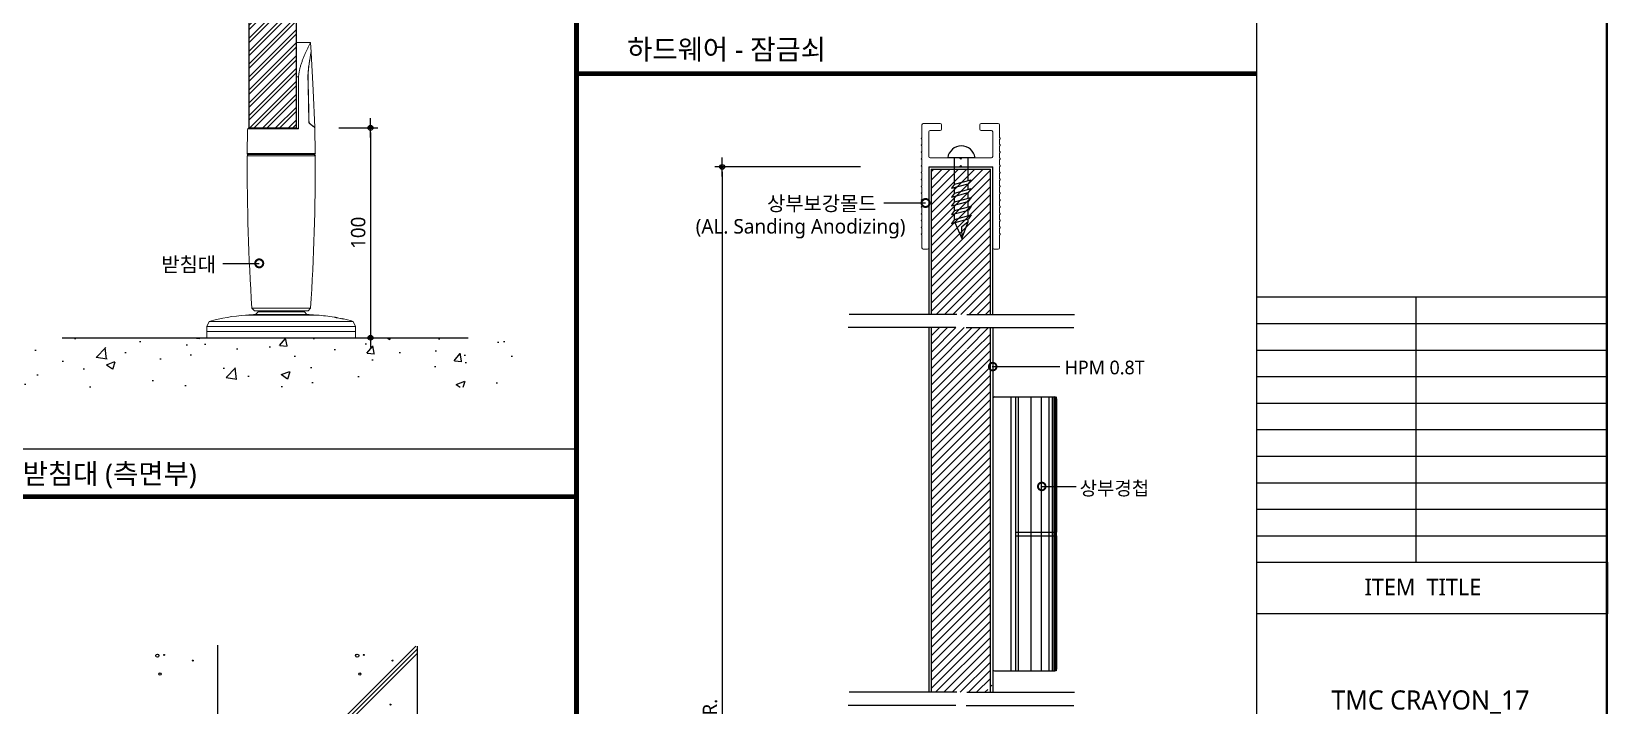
# Model space of a CAD drawing. Extents: x -256 to 8104, y -176 to 5714.
# Drawn here: x 4694 to 7984, y 2333 to 3740 of the extents above; entities that cross this region are included whole.
import ezdxf
from ezdxf.enums import TextEntityAlignment as Align

# ---------------------------------------------------------------- set-up
doc = ezdxf.new("R2010")
doc.units = 0
doc.header["$LTSCALE"] = 30
doc.linetypes.add('CEN', pattern=[62, 60, -1, 0, -1])
doc.linetypes.add('HIDDEN2', pattern=[4.7625, 3.175, -1.5875])
doc.layers.get('0').update_dxf_attribs({"linetype": 'CONTINUOUS'})
doc.layers.get('DEFPOINTS').update_dxf_attribs({"linetype": 'CONTINUOUS'})
for name, color, linetype in [('C', 2, 'CONTINUOUS'), ('curior-0Line', 252, 'CONTINUOUS'), ('DIM', 7, 'CONTINUOUS'), ('FIN', 5, 'CONTINUOUS'), ('HAT', 8, 'CONTINUOUS'), ('TIT', 3, 'CONTINUOUS'), ('기타', 1, 'CONTINUOUS'), ('문자', 3, 'CONTINUOUS'), ('부자재', 4, 'CONTINUOUS'), ('상부보강몰드', 4, 'HIDDEN2'), ('중심선', 1, 'CEN'), ('치수', 1, 'CONTINUOUS'), ('판넬', 2, 'CONTINUOUS'), ('해치', 8, 'CONTINUOUS')]:
    doc.layers.add(name, color=color, linetype=linetype)
doc.styles.add('돋움', font='malgun.ttf')
doc.dimstyles.new('10', dxfattribs={"dimscale": 10, "dimtxt": 3, "dimasz": 1, "dimexe": 1.5, "dimexo": 2, "dimgap": 1, "dimtad": 1, "dimdec": 0, "dimlunit": 6, "dimtxsty": '돋움', "dimblk": 'DIMDOT', "dimcen": -1, "dimdle": 1.5, "dimclrt": 3, "dimazin": 3, "dimtfac": 1, "dimtdec": 0, "dimtix": 1, "dimtmove": 2, "dimatfit": 3, "dimldrblk": 'DIMDOT', "dimarcsym": 0})
pattern_1 = [(45, (160838.018, 274.373), (-8.55643, 8.55643), [])]

# ---------------------------------------------------------------- blocks, each defined once
blk = doc.blocks.new('DIMDOT')
at = {"linetype": 'Continuous'}
blk.add_line((-2, 0), (2, 0), dxfattribs=at)
for radius in [0.5, 0.25]:
    blk.add_circle((0, 0), radius, dxfattribs=at)
blk = doc.blocks.new('*D466')
at = {"layer": 'DEFPOINTS', "color": 0}
for p in [(174800.2, 3767.4), (174491.5, 1464.2), (174800.2, 1464.2)]:
    blk.add_point(p, dxfattribs=at)
at = {"layer": 'DIM', "color": 0, "lineweight": -2, "ltscale": 10}
for p, q in [((174780.2, 3767.4), (174476.5, 3767.4)), ((174491.5, 3757.4), (174491.5, 1474.2)), ((174780.2, 1464.2), (174476.5, 1464.2))]:
    blk.add_line(p, q, dxfattribs=at)
at = {"layer": 'DIM', "color": 0, "lineweight": -2, "xscale": 10, "yscale": 10, "zscale": 10}
for p, rotation in [((174491.5, 3767.4), 90), ((174491.5, 1464.2), 270)]:
    blk.add_blockref('DIMDOT', p, dxfattribs=dict(at, rotation=rotation))
at = {"layer": 'DIM', "color": 3, "insert": (174466.2, 2615.8), "char_height": 30, "attachment_point": 5, "rotation": 90, "style": '돋움'}
blk.add_mtext('VAR.', dxfattribs=at)
blk = doc.blocks.new('A$C13EB2441')
for p, q in [((0.837, 7.375), (0.837, 14.115)), ((0.837, 6.74), (0.837, 0))]:
    blk.add_line(p, q)
blk = doc.blocks.new('_DOTSMALL')
at = {"color": 0, "linetype": 'ByBlock', "const_width": 0.5}
blk.add_lwpolyline([(-0.0625, 0, 1), (0.0625, 0, 1)], format="xyb", close=True, dxfattribs=at)
blk = doc.blocks.new('A$C63EC304E')
at = {"layer": '치수', "color": 1, "xscale": 2.5, "yscale": 2.5, "zscale": 2.5, "rotation": 234.3098741996962}
blk.add_blockref('_DOTSMALL', (0.31, 0.31), dxfattribs=at)
blk = doc.blocks.new('A$C2BC9653E')
at = {"layer": '치수', "xscale": 0.3333333333333333, "yscale": 0.3333333333333333, "zscale": 0.3333333333333333}
blk.add_blockref('A$C63EC304E', (0, 0), dxfattribs=at)
blk = doc.blocks.new('A$C7FC71301')
at = {"layer": '치수', "rotation": 180}
blk.add_blockref('A$C2BC9653E', (0.208, 0.208), dxfattribs=at)
blk = doc.blocks.new('A$C4A20372B')
at = {"layer": '치수'}
blk.add_blockref('A$C7FC71301', (0, 0), dxfattribs=at)
blk = doc.blocks.new('A$C566469F5')
at = {"layer": '치수'}
blk.add_blockref('A$C4A20372B', (0, 0), dxfattribs=at)
blk = doc.blocks.new('A$C7E317CD4')
at = {"layer": '해치', "xscale": 2, "yscale": 2, "zscale": 2}
blk.add_blockref('A$C566469F5', (0, 0), dxfattribs=at)
blk = doc.blocks.new('A$C601D7F27')
at = {"layer": '치수'}
blk.add_blockref('A$C7E317CD4', (0, 0), dxfattribs=at)
blk = doc.blocks.new('A$C38802C08')
at = {"layer": '치수'}
blk.add_blockref('A$C601D7F27', (0, 0), dxfattribs=at)
blk = doc.blocks.new('*D468')
at = {"layer": 'DEFPOINTS', "color": 0}
for p in [(173671.3, 3849.1), (173614.6, 3410.9), (173757.5, 3410.9)]:
    blk.add_point(p, dxfattribs=at)
at = {"layer": 'DIM', "color": 0, "lineweight": -2, "ltscale": 10}
for p, q in [((173691.3, 3849.1), (173772.5, 3849.1)), ((173757.5, 3839.1), (173757.5, 3420.9)), ((173634.6, 3410.9), (173772.5, 3410.9))]:
    blk.add_line(p, q, dxfattribs=at)
at = {"layer": 'DIM', "color": 0, "lineweight": -2, "xscale": 10, "yscale": 10, "zscale": 10}
for p, rotation in [((173757.5, 3849.1), 90), ((173757.5, 3410.9), 270)]:
    blk.add_blockref('DIMDOT', p, dxfattribs=dict(at, rotation=rotation))
at = {"layer": 'DIM', "color": 3, "insert": (173731.9, 3630), "char_height": 30, "attachment_point": 5, "rotation": 90, "style": '돋움'}
blk.add_mtext('100', dxfattribs=at)
blk = doc.blocks.new('CRAYON_17', base_point=(168355.6, 310.1))
at = {"layer": 'HAT'}
h = blk.add_hatch(dxfattribs=at)
h.set_pattern_fill('ANSI32', color=256, scale=2, style=0)
h.set_pattern_definition([(45, (160056.944, 34.199), (-13.470384, 13.470384), []), (45, (160065.925, 34.199), (-13.470384, 13.470384), [])])
h.paths.add_polyline_path([(173503.4, 3849), (173602.9, 3849), (173602.9, 4163.4), (173503.4, 4163.4)])
at = {"layer": 'HAT', "transparency": 33554687}
h = blk.add_hatch(dxfattribs=at)
h.set_pattern_fill('ANSI31', color=256, scale=3.811219)
h.set_pattern_definition(pattern_1)
h.paths.add_polyline_path([(174981.5, 3459.7), (175002.6, 3459.7), (175051.6, 3459.7), (175051.6, 3762.7), (174927.7, 3762.7), (174927.7, 3459.7)])
at = {"layer": 'HAT'}
h = blk.add_hatch(dxfattribs=at)
h.set_pattern_fill('ANSI31', color=256, scale=3.811219, style=0)
h.set_pattern_definition(pattern_1)
edge = h.paths.add_edge_path()
edge.add_line((175051.6, 3385.6), (174995, 3385.6))
edge.add_arc((174993, 3385.6), 1.99, -54.3099, 0, ccw=False)
edge.add_arc((174993, 3385.6), 1.99, 125.6901, 305.6901, ccw=False)
edge.add_arc((174993, 3385.6), 1.99, 0, 125.6901, ccw=False)
edge.add_line((174995, 3385.6), (175051.6, 3385.6))
edge.add_line((175051.6, 3385.6), (175051.6, 3432.1))
edge.add_line((175051.6, 3432.1), (175041.8, 3432.1))
edge.add_spline(control_points=[(175039.1, 3424.6), (175040, 3427.1), (175040.9, 3429.6), (175041.8, 3432.1)], knot_values=[0, 0, 0, 0, 0.152076, 0.152076, 0.152076, 0.152076], degree=3, periodic=0)
edge.add_line((175041.8, 3432.1), (174989.7, 3432.1))
edge.add_line((174989.7, 3432.1), (174989.7, 2671.2))
edge.add_line((174989.7, 2671.2), (175043.7, 2671.2))
edge.add_spline(control_points=[(175043.7, 2671.2), (175046.7, 2679.6), (175049.6, 2687), (175051.6, 2690.6)], knot_values=[0.152076, 0.152076, 0.152076, 0.152076, 0.673721, 0.673721, 0.673721, 0.673721], degree=3, periodic=0)
edge.add_spline(control_points=[(175053.9, 2671.2), (175054.4, 2680.8), (175055.4, 2695.4), (175052.6, 2692.6), (175051.6, 2690.6)], knot_values=[0.673721, 0.673721, 0.673721, 0.673721, 1.332503, 1.60798, 1.60798, 1.60798, 1.60798], degree=3, periodic=0)
edge.add_line((175051.6, 2690.6), (175051.6, 3385.6))
h.paths.add_polyline_path([(174989.7, 3432.1), (174927.7, 3432.1), (174927.7, 2671.2), (174989.7, 2671.2)])
at = {"layer": '해치'}
h = blk.add_hatch(dxfattribs=at)
h.set_pattern_fill('AR-CONC', color=256, style=0)
h.set_pattern_definition([(50, (171595.11, 1874.19), (182.185, -15.939), [19.05, -209.55]), (355, (171595.11, 1874.19), (-35.243, 191.057), [15.24, -167.64]), (100.451, (171610.3, 1872.86), (146.943, 175.117), [16.19, -178.09]), (46.184, (171595.1, 1924.99), (271.079, -42.042), [28.575, -314.325]), (96.636, (171617.7, 1921.48), (237.404, 247.426), [24.285, -267.135]), (351.184, (171595.1, 1925), (237.405, 247.425), [22.86, -251.46]), (21, (171620.51, 1912.29), (151.615, -102.2655), [19.05, -209.55]), (326, (171620.51, 1912.29), (61.802, 184.188), [15.24, -167.64]), (71.4514, (171633.15, 1903.77), (213.416, 81.923), [16.19, -178.09]), (37.5, (171595.11, 1874.19), (3.0886, 84.555), [0, -165.608, 0, -170.18, 0, -168.275]), (7.5, (171595.11, 1874.19), (66.8197, 100.1806), [0, -97.028, 0, -161.798, 0, -64.135]), (327.5, (171538.47, 1874.19), (135.5906, -5.7287), [0, -63.5, 0, -198.12, 0, -262.89]), (317.5, (171513.07, 1874.19), (148.129, 25.4265), [0, -82.55, 0, -131.572, 0, -186.69])])
h.paths.add_polyline_path([(174074.7, 3307.9), (174074.7, 3410.9), (173024.5, 3410.9), (173024.5, 3307.9)])
at = {"color": 2}
blk.add_line((173113.9, 3410.9), (173961.5, 3410.9), dxfattribs=at)
at = {"color": 8}
blk.add_line((172802.3, 3179.4), (174187.5, 3179.4), dxfattribs=at)
blk.add_line((173855.5, 1990.3), (173855.5, 2767.1))
at = {"color": 2}
for points in [[(168354.9, 5848.5), (175607.2, 5848.5), (175607.2, 310.2), (168354.9, 310.2)], [(168354.9, 5848.5), (175607.2, 5848.5), (175607.2, 310.2), (168354.9, 310.2)], [(168354.9, 5848.5), (176336.8, 5848.5), (176336.8, 310.2), (168354.9, 310.2)]]:
    blk.add_lwpolyline(points, close=True, dxfattribs=at)
at = {"color": 8, "const_width": 10}
for points in [[(174187.5, 310.2), (174187.5, 5848.5)], [(174187.5, 3962.2), (175607.2, 3962.2)], [(168403, 3079.4), (174187.5, 3079.4)]]:
    blk.add_lwpolyline(points, dxfattribs=at)
at = {"layer": 'C'}
for p, q in [((174927.7, 3762.7), (174927.7, 3459.7)), ((174927.7, 3762.7), (175051.6, 3762.7)), ((174927.7, 3762.7), (175051.6, 3762.7)), ((174927.7, 3762.7), (175051.6, 3762.7)), ((175051.6, 3459.7), (175051.6, 3762.7)), ((174927.7, 3432.1), (174927.7, 2671.2)), ((175051.6, 2671.2), (175051.6, 3432.1))]:
    blk.add_line(p, q, dxfattribs=at)
at = {"layer": 'curior-0Line'}
for p, q in [((175607.2, 5848.5), (175607.2, 311)), ((175607.6, 3496.1), (176339.7, 3496.1)), ((175939.8, 3496.1), (175939.8, 2942.3)), ((175607.6, 3440.7), (176339.7, 3440.7)), ((175607.6, 3385.3), (176339.7, 3385.3)), ((175607.6, 3330), (176339.7, 3330)), ((175607.6, 3274.6), (176339.7, 3274.6)), ((175607.6, 3219.2), (176339.7, 3219.2)), ((175607.6, 3163.8), (176339.7, 3163.8)), ((175607.6, 3108.5), (176339.7, 3108.5)), ((175607.6, 3053.1), (176339.7, 3053.1)), ((175607.6, 2997.7), (176339.7, 2997.7)), ((175607.6, 2942.3), (176339.7, 2942.3))]:
    blk.add_line(p, q, dxfattribs=at)
for points in [[(176339.7, 5848.5), (175607.2, 5848.5), (175607.2, 310.2), (176339.7, 310.2)], [(175607.6, 2942.3), (176339.7, 2942.3), (176339.7, 2834.6), (175607.6, 2834.6)]]:
    blk.add_lwpolyline(points, close=True, dxfattribs=at)
at = {"layer": 'FIN', "color": 4, "linetype": 'Continuous', "lineweight": 15}
for p, q in [((173632.2, 4027.1), (173602.9, 4027.1)), ((173602.9, 4027.1), (173602.9, 3955.5)), ((173633.3, 4006.7), (173632.2, 4027.1)), ((173642.3, 3795.7), (173641, 3849.1)), ((173503.4, 3849), (173501.1, 3846.9)), ((173503.4, 3849), (173602.9, 3849)), ((173502.4, 3793.1), (173639.8, 3793.1)), ((173509.8, 3472.8), (173515.2, 3467.4)), ((173627.1, 3467.4), (173515.2, 3467.4)), ((173522.8, 3465.1), (173517.7, 3459.2)), ((173624.6, 3459.2), (173517.7, 3459.2)), ((173522.8, 3467.4), (173522.8, 3465.1)), ((173522.8, 3465.1), (173619.5, 3465.1)), ((173619.5, 3465.1), (173619.5, 3467.4)), ((173624.6, 3459.2), (173619.5, 3465.1)), ((173627.1, 3467.4), (173632.5, 3472.8)), ((173420.8, 3445.1), (173415.9, 3434.6)), ((173415.9, 3434.6), (173415.9, 3423.7)), ((173415.9, 3423.7), (173415.9, 3410.9)), ((173726.3, 3434.6), (173721.5, 3445.1)), ((173726.3, 3423.7), (173726.3, 3434.6)), ((173726.3, 3410.9), (173726.3, 3423.7)), ((173415.9, 3410.9), (173726.3, 3410.9))]:
    blk.add_line(p, q, dxfattribs=at)
at = {"layer": 'FIN', "linetype": 'Continuous', "lineweight": 15}
for p, q in [((173607.1, 3955.5), (173602.9, 3955.5)), ((173626.8, 3953.5), (173627.1, 3953.5)), ((173627.4, 3928.1), (173627.8, 3928.1)), ((173628.5, 3877.2), (173628.8, 3877.2)), ((173628.6, 3862.4), (173629.1, 3862.4)), ((173628.8, 3862.2), (173629.1, 3862.2)), ((173630.8, 3858.1), (173630.3, 3858.1)), ((173640.5, 3849.6), (173641, 3849.6)), ((173607.5, 3846.9), (173501.1, 3846.9)), ((173499.9, 3795.6), (173642.3, 3795.6)), ((173642.4, 3790.6), (173499.9, 3790.6)), ((173645.4, 3458.1), (173496.8, 3458.1)), ((173498.7, 3458.3), (173643.5, 3458.3)), ((173509.8, 3472.8), (173632.5, 3472.8)), ((173726.3, 3434.6), (173415.9, 3434.6)), ((173726.3, 3423.7), (173415.9, 3423.7)), ((173415.9, 3423.7), (173726.3, 3423.7)), ((173420.8, 3445.1), (173721.5, 3445.1)), ((173428.6, 3409.9), (173428.6, 3410.9)), ((173428.7, 3409.9), (173428.6, 3409.9)), ((173428.7, 3409.9), (173428.7, 3410.9)), ((173439.4, 3409.9), (173428.7, 3409.9)), ((173439.4, 3409.9), (173439.4, 3410.9)), ((173439.5, 3409.9), (173439.4, 3409.9)), ((173439.5, 3409.9), (173439.5, 3410.9)), ((173588.9, 3409.9), (173588.9, 3410.9)), ((173594, 3409.9), (173588.9, 3409.9)), ((173594, 3409.9), (173594, 3410.9)), ((173601.1, 3409.9), (173601.1, 3410.9)), ((173601.2, 3409.9), (173601.2, 3410.9)), ((173601.4, 3409.9), (173601.4, 3410.9)), ((173601.9, 3409.9), (173601.9, 3410.9)), ((173604.1, 3409.9), (173601.9, 3409.9)), ((173604.1, 3409.9), (173604.1, 3410.9)), ((173604.9, 3409.9), (173604.1, 3409.9)), ((173604.9, 3409.9), (173604.9, 3410.9)), ((173605.6, 3409.9), (173604.9, 3409.9)), ((173605.6, 3409.9), (173605.6, 3410.9)), ((173605.9, 3409.9), (173605.6, 3409.9)), ((173605.9, 3409.9), (173605.9, 3410.9)), ((173606, 3409.9), (173605.9, 3409.9)), ((173606.1, 3409.9), (173606.1, 3410.9)), ((173607.7, 3409.9), (173607.7, 3410.9)), ((173609.6, 3409.9), (173609.6, 3410.9)), ((173609.6, 3409.9), (173609.6, 3410.9)), ((173610.3, 3409.9), (173609.7, 3409.9)), ((173610.3, 3409.9), (173610.3, 3410.9)), ((173610.7, 3409.9), (173610.3, 3409.9)), ((173610.7, 3409.9), (173610.7, 3410.9)), ((173611.4, 3409.9), (173610.7, 3409.9)), ((173611.4, 3409.9), (173611.4, 3410.9)), ((173700.7, 3409.9), (173700.7, 3410.9)), ((173702.5, 3409.9), (173702.5, 3410.9)), ((173706.3, 3409.9), (173706.3, 3410.9)), ((173710.2, 3409.9), (173710.2, 3410.9)), ((173712, 3409.9), (173712, 3410.9))]:
    blk.add_line(p, q, dxfattribs=at)
at = {"layer": 'FIN', "color": 4, "linetype": 'Continuous', "lineweight": 15, "flags": 128}
for points in [[(173641.1, 3849.6), (173637.8, 3927.9), (173633.4, 4006.2)], [(173501.1, 3846.9), (173501, 3845.1), (173499.9, 3795.6)]]:
    blk.add_lwpolyline(points, dxfattribs=at)
at = {"layer": 'FIN', "color": 4, "linetype": 'Continuous', "lineweight": 15}
for centre, radius, start, end in [((173502.5, 3795.6), 2.54, 179.2415, 270), ((173502.4, 3790.5), 2.54, 90, 179.3579), ((178541, 3788.1), 5041.1, 179.9718, 183.5859), ((168815.2, 3781.3), 4827.1, 356.3354, 0.1097), ((173639.8, 3795.6), 2.54, 270, 0.7585), ((173639.8, 3790.5), 2.54, 0.6421, 90), ((173522.8, 3077.4), 381.6, 93.8991, 105.5006), ((173498.9, 3456.8), 1.53, 94.7479, 116.6788), ((173522.8, 3168.8), 290.5, 91.0115, 94.7479), ((173619.5, 3168.8), 290.5, 85.2521, 88.9885), ((173643.4, 3456.8), 1.53, 63.3212, 85.2521), ((173619.5, 3077.4), 381.6, 80.5831, 86.1009), ((173619.5, 3077.4), 381.6, 74.4994, 78.127)]:
    blk.add_arc(centre, radius, start, end, dxfattribs=at)
at = {"layer": 'FIN', "linetype": 'Continuous', "lineweight": 15}
for points, knots in [([(173607.1, 3955.5), (173607.4, 3957.9), (173607.9, 3962.7), (173609.3, 3969.9), (173611.1, 3976.9), (173613.3, 3983.9), (173615.7, 3990.7), (173618.4, 3997.4), (173621.1, 4003.9), (173623.8, 4009.9), (173626.4, 4015.3), (173628.5, 4019.8), (173630.2, 4023.3), (173631.4, 4025.6), (173632.1, 4026.9), (173632.1, 4027.1), (173632.2, 4027.1)], [0, 0, 0, 0, 0.0728557, 0.145726, 0.2204904, 0.2952636, 0.3731809, 0.4510923, 0.5310454, 0.610964, 0.6872809, 0.764789, 0.8294418, 0.895744, 0.9479363, 1, 1, 1, 1]), ([(173633.4, 4006.7), (173633.4, 4006.7), (173633.4, 4006.9), (173633.2, 4006), (173632.9, 4004.1), (173632.4, 4001.4), (173631.7, 3997.4), (173630.8, 3992.3), (173629.9, 3987), (173628.8, 3979.8), (173627.8, 3971.4), (173627, 3961.9), (173626.9, 3956.3), (173626.8, 3953.5)], [0, 0, 0, 0, 0.009684, 0.084411, 0.139342, 0.19575, 0.292674, 0.392034, 0.480465, 0.568929, 0.750269, 0.874667, 1, 1, 1, 1]), ([(173633.4, 4006.2), (173633.4, 4006.1), (173633.4, 4005.9), (173633.1, 4004.4), (173632.7, 4002.3), (173632.2, 3999), (173631.4, 3994.8), (173630.7, 3990.4), (173629.7, 3984.3), (173628.5, 3975.8), (173627.5, 3965), (173627.2, 3957.3), (173627.1, 3953.5)], [0, 0, 0, 0, 0.065081, 0.114014, 0.164283, 0.248685, 0.335215, 0.413903, 0.492623, 0.653874, 0.825661, 1, 1, 1, 1]), ([(173607.5, 3846.9), (173607.5, 3847.6), (173607.5, 3866.1), (173607.3, 3902.3), (173607.2, 3937.7), (173607.1, 3955.5)], [0, 0, 0, 0, 0.020119, 0.51001, 1, 1, 1, 1]), ([(173626.8, 3953.5), (173627.1, 3943.3), (173627.6, 3922.4), (173628.2, 3892), (173628.6, 3871.9), (173628.7, 3862.4)], [0, 0, 0, 0, 0.338608, 0.686805, 1, 1, 1, 1]), ([(173627.1, 3953.5), (173627.2, 3949.3), (173627.4, 3942.9), (173627.6, 3934.4), (173627.7, 3930.2), (173627.8, 3928.1)], [0, 0, 0, 0, 0.499998, 0.749999, 1, 1, 1, 1]), ([(173627.8, 3928.1), (173627.9, 3923.8), (173628.1, 3915.3), (173628.4, 3898.4), (173628.7, 3885.7), (173628.8, 3877.2)], [0, 0, 0, 0, 0.250195, 0.500389, 1, 1, 1, 1]), ([(173630.7, 3857.7), (173630.4, 3858), (173629.7, 3858.7), (173629, 3860.2), (173628.8, 3861.5), (173628.7, 3862.2), (173628.7, 3862.4)], [0, 0, 0, 0, 0.3337457, 0.6692692, 0.9101086, 1, 1, 1, 1]), ([(173629.1, 3862.2), (173629.1, 3861.7), (173629.2, 3860.8), (173629.7, 3859.6), (173630.2, 3858.7), (173630.7, 3858.3), (173630.8, 3858.1)], [0, 0, 0, 0, 0.257997, 0.515126, 0.793816, 1, 1, 1, 1]), ([(173630.7, 3857.7), (173632, 3856.6), (173634.6, 3854.5), (173637.8, 3851.8), (173639.8, 3850.1), (173640.8, 3849.3), (173641.2, 3849), (173641, 3849.1), (173641, 3849.1)], [0, 0, 0, 0, 0.2109513, 0.4254062, 0.683951, 0.8181289, 0.9522979, 1, 1, 1, 1]), ([(173630.8, 3858.1), (173632.3, 3856.9), (173635.4, 3854.4), (173638.6, 3851.7), (173640.7, 3849.9), (173640.9, 3849.7), (173641, 3849.6)], [0, 0, 0, 0, 0.25138, 0.508909, 0.760628, 1, 1, 1, 1]), ([(173601.4, 3409.9), (173601.3, 3409.9), (173601.2, 3409.9), (173601.2, 3409.9), (173601.2, 3409.9)], [0, 0, 0, 0, 0.557964, 1, 1, 1, 1]), ([(173601.9, 3409.9), (173601.8, 3409.9), (173601.6, 3409.9), (173601.4, 3409.9), (173601.4, 3409.9)], [0, 0, 0, 0, 0.561741, 1, 1, 1, 1]), ([(173607.7, 3409.9), (173607.4, 3409.9), (173606.8, 3409.9), (173606.4, 3409.9), (173606.1, 3409.9)], [0, 0, 0, 0, 0.560188, 1, 1, 1, 1]), ([(173609.6, 3409.9), (173609.2, 3409.9), (173608.6, 3409.9), (173608, 3409.9), (173607.7, 3409.9)], [0, 0, 0, 0, 0.559958, 1, 1, 1, 1]), ([(173702.5, 3409.9), (173701.9, 3409.9), (173700.9, 3409.9), (173700.8, 3409.9), (173700.7, 3409.9)], [0, 0, 0, 0, 0.558554, 1, 1, 1, 1]), ([(173704, 3409.9), (173703.4, 3409.9), (173702.5, 3409.9), (173701.8, 3409.9), (173701.5, 3409.9)], [0, 0, 0, 0, 0.558511, 1, 1, 1, 1]), ([(173706.3, 3409.9), (173705.6, 3409.9), (173704.2, 3409.9), (173703, 3409.9), (173702.5, 3409.9)], [0, 0, 0, 0, 0.559859, 1, 1, 1, 1]), ([(173710.2, 3409.9), (173709.5, 3409.9), (173708.3, 3409.9), (173707, 3409.9), (173706.3, 3409.9)], [0, 0, 0, 0, 0.558977, 1, 1, 1, 1]), ([(173712, 3409.9), (173711.9, 3409.9), (173711.7, 3409.9), (173710.7, 3409.9), (173710.2, 3409.9)], [0, 0, 0, 0, 0.559094, 1, 1, 1, 1])]:
    blk.add_open_spline(points, degree=3, knots=knots, dxfattribs=at)
at = {"layer": 'FIN', "color": 4, "linetype": 'Continuous', "lineweight": 15}
for points, knots in [([(173602.9, 3955.5), (173602.9, 3949.2), (173602.9, 3937.1), (173602.9, 3919.4), (173602.9, 3901.7), (173602.9, 3884.1), (173602.9, 3866.4), (173602.9, 3854.7), (173602.9, 3849)], [0, 0, 0, 0, 0.175429, 0.342116, 0.500062, 0.672632, 0.839276, 1, 1, 1, 1]), ([(173681.9, 3453.9), (173681.9, 3453.9), (173681.9, 3453.9), (173682, 3453.9), (173682.2, 3453.8), (173682.3, 3453.8)], [0, 0, 0, 0, 0.110152, 0.664814, 1, 1, 1, 1]), ([(173682.3, 3453.8), (173682.5, 3453.8), (173682.9, 3453.7), (173683.7, 3453.6), (173684.5, 3453.4), (173685.3, 3453.3), (173685.7, 3453.2), (173685.8, 3453.2)], [0, 0, 0, 0, 0.2159727, 0.4318558, 0.6498983, 0.8698049, 1, 1, 1, 1]), ([(173688.8, 3452.5), (173688.2, 3452.6), (173687.2, 3452.8), (173686.2, 3453), (173685.8, 3453.1)], [0, 0, 0, 0, 0.585266, 1, 1, 1, 1]), ([(173685.8, 3453.1), (173685.8, 3453.1), (173685.8, 3453), (173685.8, 3452.9), (173685.8, 3452.8)], [0, 0, 0, 0, 0.495973, 1, 1, 1, 1]), ([(173685.8, 3452.8), (173686.2, 3452.7), (173687.2, 3452.5), (173688.2, 3452.4), (173688.8, 3452.2)], [0, 0, 0, 0, 0.405872, 1, 1, 1, 1]), ([(173701, 3450), (173698.9, 3450.4), (173694.8, 3451.3), (173690.7, 3452.1), (173688.8, 3452.5)], [0, 0, 0, 0, 0.528575, 1, 1, 1, 1]), ([(173688.8, 3452.2), (173688.8, 3452.3), (173688.8, 3452.3), (173688.8, 3452.3), (173688.8, 3452.4)], [0, 0, 0, 0, 0.517301, 1, 1, 1, 1]), ([(173688.8, 3452.4), (173690.7, 3452), (173694.8, 3451.2), (173698.9, 3450.3), (173701, 3449.9)], [0, 0, 0, 0, 0.470682, 1, 1, 1, 1]), ([(173701, 3449.9), (173701, 3449.9), (173701, 3449.9), (173701, 3450), (173701, 3450)], [0, 0, 0, 0, 0.529757, 1, 1, 1, 1])]:
    blk.add_open_spline(points, degree=3, knots=knots, dxfattribs=at)
at = {"layer": 'FIN', "linetype": 'Continuous', "lineweight": 15}
for points in [[(173628.8, 3877.2), (173629.1, 3862.4)], [(173629.1, 3862.4), (173629.1, 3862.2)], [(173602.9, 3849), (173607.5, 3846.9)], [(173601.8, 3409.9), (173601.6, 3409.9)]]:
    blk.add_open_spline(points, degree=1, dxfattribs=at)
at = {"layer": 'FIN', "color": 4, "linetype": 'Continuous', "lineweight": 15}
for points in [[(173682.3, 3453.8), (173682, 3453.9)], [(173685.8, 3453.1), (173689, 3452.5)], [(173688.8, 3452.6), (173689, 3452.6)]]:
    blk.add_open_spline(points, degree=1, dxfattribs=at)
at = {"layer": '기타', "color": 1}
for p, q in [((174976.8, 3731.4), (174976.8, 3786.5)), ((175005.3, 3739), (175005.3, 3786.5)), ((174970.3, 3723), (175005.3, 3732.3)), ((174976.6, 3731.3), (174970.3, 3723)), ((174976.6, 3731.3), (175011.6, 3740.6)), ((174976.6, 3713), (175011.6, 3722.3)), ((174976.8, 3713), (174976.8, 3724.7)), ((175011.6, 3740.6), (175005.3, 3732.3)), ((175005.3, 3720.6), (175005.3, 3732.3)), ((175011.6, 3722.3), (175005.4, 3713.9)), ((174970.4, 3704.6), (175005.4, 3713.9)), ((174976.6, 3713), (174970.4, 3704.6)), ((174970.4, 3686.3), (175005.4, 3695.6)), ((174976.7, 3694.6), (174970.4, 3686.3)), ((174976.7, 3694.6), (175011.6, 3703.9)), ((174976.7, 3676.3), (175011.7, 3685.6)), ((174976.8, 3694.7), (174976.8, 3706.3)), ((174976.8, 3676.3), (174976.8, 3688)), ((175005.3, 3702.3), (175005.3, 3713.9)), ((175005.3, 3683.9), (175005.3, 3695.6)), ((175011.6, 3703.9), (175005.4, 3695.6)), ((175011.7, 3685.6), (175005.5, 3677.3)), ((174970.5, 3668), (175005.5, 3677.3)), ((174976.7, 3676.3), (174970.5, 3668)), ((174970.5, 3649.6), (175005.5, 3658.9)), ((174976.8, 3657.9), (174970.5, 3649.6)), ((174976.8, 3657.9), (174976.8, 3669.6)), ((174976.8, 3657.9), (175011.7, 3667.3)), ((175005.3, 3652.6), (174991.1, 3641.4)), ((174992, 3617.8), (175005.3, 3652.6)), ((175005.3, 3665.5), (175005.3, 3677.2)), ((175005.3, 3652.6), (175005.3, 3658.9)), ((175011.7, 3667.3), (175005.5, 3658.9)), ((174977.5, 3651.4), (174992, 3617.8)), ((174991.1, 3641.4), (174992, 3617.8))]:
    blk.add_line(p, q, dxfattribs=at)
blk.add_arc((174991, 3782.3), 28.9, 8.3784, 171.6216, dxfattribs=at)
at = {"layer": '부자재'}
for p, q in [((175056.3, 3283.5), (175056.3, 2719.4)), ((175060.2, 3287.3), (175185.9, 3287.3)), ((175094.5, 3287.3), (175094.5, 2715.6)), ((175104.1, 3287.3), (175104.1, 2715.6)), ((175189.7, 3283.5), (175189.7, 3005.3)), ((175104.1, 3005.3), (175189.7, 3005.3)), ((175104.1, 2997.6), (175189.7, 2997.6)), ((175188.5, 3005.3), (175188.5, 2997.6)), ((175189.7, 2997.6), (175189.7, 2719.4)), ((175060.2, 2715.6), (175185.9, 2715.6))]:
    blk.add_line(p, q, dxfattribs=at)
for centre, start, end in [((175060.2, 3283.5), 90, 180), ((175185.9, 3283.5), 0, 90), ((175060.2, 2719.4), 180, 270), ((175185.9, 2719.4), 270, 0)]:
    blk.add_arc(centre, 3.81, start, end, dxfattribs=at)
at = {"layer": '상부보강몰드', "linetype": 'Continuous', "lineweight": 15}
for p, q in [((174908.7, 3855), (174908.7, 3829.2)), ((174911.5, 3857.9), (174946.8, 3857.9)), ((174949.6, 3855), (174949.6, 3846.5)), ((175029.7, 3855), (175029.7, 3846.5)), ((175067.8, 3857.9), (175032.5, 3857.9)), ((175070.6, 3855), (175070.6, 3829.2)), ((174908.7, 3824.8), (174908.7, 3814.9)), ((174908.7, 3824.8), (174908.7, 3814.9)), ((174923, 3789.4), (174923, 3840.8)), ((174925.8, 3843.6), (174946.8, 3843.6)), ((175053.5, 3843.6), (175032.5, 3843.6)), ((175056.3, 3789.4), (175056.3, 3840.8)), ((175070.6, 3824.8), (175070.6, 3814.9)), ((175070.6, 3824.8), (175070.6, 3814.9)), ((174908.7, 3810.5), (174908.7, 3800.6)), ((174908.7, 3810.5), (174908.7, 3800.6)), ((174908.7, 3796.2), (174908.7, 3786.3)), ((174908.7, 3796.2), (174908.7, 3786.3)), ((174987.3, 3786.5), (174925.8, 3786.5)), ((174989.7, 3783.6), (174987.3, 3786.5)), ((174992, 3786.5), (174989.7, 3783.6)), ((174992, 3786.5), (175053.5, 3786.5)), ((175070.6, 3810.5), (175070.6, 3800.6)), ((175070.6, 3810.5), (175070.6, 3800.6)), ((175070.6, 3796.2), (175070.6, 3786.3)), ((175070.6, 3796.2), (175070.6, 3786.3)), ((174908.7, 3781.9), (174908.7, 3772)), ((174908.7, 3781.9), (174908.7, 3772)), ((174908.7, 3767.6), (174908.7, 3757.7)), ((174908.7, 3767.6), (174908.7, 3757.7)), ((174908.7, 3753.3), (174908.7, 3743.4)), ((174908.7, 3753.3), (174908.7, 3743.4)), ((174923, 3767.4), (174923, 3598.8)), ((174923, 3767.4), (174987.3, 3767.4)), ((174987.3, 3767.4), (174989.7, 3770.3)), ((174989.7, 3770.3), (174992, 3767.4)), ((175056.3, 3767.4), (174992, 3767.4)), ((175056.3, 3767.4), (175056.3, 3598.8)), ((175070.6, 3781.9), (175070.6, 3772)), ((175070.6, 3781.9), (175070.6, 3772)), ((175070.6, 3767.6), (175070.6, 3757.7)), ((175070.6, 3767.6), (175070.6, 3757.7)), ((175070.6, 3753.3), (175070.6, 3743.4)), ((175070.6, 3753.3), (175070.6, 3743.4)), ((174908.7, 3729.1), (174908.7, 3739)), ((174908.7, 3724.7), (174908.7, 3714.8)), ((175070.6, 3729.1), (175070.6, 3739)), ((175070.6, 3724.7), (175070.6, 3714.8)), ((174908.7, 3700.5), (174908.7, 3710.4)), ((174908.7, 3686.2), (174908.7, 3696.2)), ((175070.6, 3700.5), (175070.6, 3710.4)), ((175070.6, 3686.2), (175070.6, 3696.2)), ((174908.7, 3671.9), (174908.7, 3681.9)), ((174908.7, 3657.6), (174908.7, 3667.6)), ((174908.7, 3643.4), (174908.7, 3653.3)), ((175070.6, 3671.9), (175070.6, 3681.9)), ((175070.6, 3657.6), (175070.6, 3667.6)), ((175070.6, 3643.4), (175070.6, 3653.3)), ((174908.7, 3629.1), (174908.7, 3639)), ((174908.7, 3598.8), (174908.7, 3624.7)), ((175070.6, 3629.1), (175070.6, 3639)), ((175070.6, 3598.8), (175070.6, 3624.7)), ((174911.5, 3595.9), (174920.1, 3595.9)), ((175067.8, 3595.9), (175059.2, 3595.9))]:
    blk.add_line(p, q, dxfattribs=at)
for centre, radius, start, end in [((174911.5, 3855), 2.86, 90, 180), ((174911.5, 3855), 2.86, 90, 180), ((174946.8, 3855), 2.86, 0, 90), ((175032.5, 3855), 2.86, 90, 180), ((175067.8, 3855), 2.86, 0, 90), ((175067.8, 3855), 2.86, 0, 90), ((174908.7, 3827), 1.43, 113.5782, 246.4218), ((174908.7, 3827), 1.43, 113.5782, 246.4218), ((174908.7, 3827), 1.43, 113.5782, 246.4218), ((174908.7, 3827), 1.43, 113.5782, 246.4218), ((174907.7, 3829.2), 0.953, 293.5782, 0), ((174907.7, 3829.2), 0.953, 293.5782, 0), ((174907.7, 3829.2), 0.953, 293.5782, 0), ((174907.7, 3829.2), 0.953, 293.5782, 0), ((174907.7, 3824.8), 0.953, 0, 66.4218), ((174907.7, 3824.8), 0.953, 0, 66.4218), ((174907.7, 3824.8), 0.953, 0, 66.4218), ((174907.7, 3824.8), 0.953, 0, 66.4218), ((174925.8, 3840.8), 2.86, 90, 180), ((174946.8, 3846.5), 2.86, 270, 0), ((175032.5, 3846.5), 2.86, 180, 270), ((175053.5, 3840.8), 2.86, 0, 90), ((175071.6, 3829.2), 0.953, 180, 246.4218), ((175071.6, 3829.2), 0.953, 180, 246.4218), ((175071.6, 3829.2), 0.953, 180, 246.4218), ((175071.6, 3829.2), 0.953, 180, 246.4218), ((175071.6, 3824.8), 0.953, 113.5782, 180), ((175071.6, 3824.8), 0.953, 113.5782, 180), ((175071.6, 3824.8), 0.953, 113.5782, 180), ((175071.6, 3824.8), 0.953, 113.5782, 180), ((175070.6, 3827), 1.43, 293.5782, 66.4218), ((175070.6, 3827), 1.43, 293.5782, 66.4218), ((175070.6, 3827), 1.43, 293.5782, 66.4218), ((175070.6, 3827), 1.43, 293.5782, 66.4218), ((174908.7, 3812.7), 1.43, 113.5782, 246.4218), ((174908.7, 3812.7), 1.43, 113.5782, 246.4218), ((174908.7, 3812.7), 1.43, 113.5782, 246.4218), ((174908.7, 3812.7), 1.43, 113.5782, 246.4218), ((174908.7, 3798.4), 1.43, 113.5782, 246.4218), ((174908.7, 3798.4), 1.43, 113.5782, 246.4218), ((174908.7, 3798.4), 1.43, 113.5782, 246.4218), ((174908.7, 3798.4), 1.43, 113.5782, 246.4218), ((174908.7, 3784.1), 1.43, 113.5782, 246.4218), ((174908.7, 3784.1), 1.43, 113.5782, 246.4218), ((174908.7, 3784.1), 1.43, 113.5782, 246.4218), ((174908.7, 3784.1), 1.43, 113.5782, 246.4218), ((174907.7, 3814.9), 0.953, 293.5782, 0), ((174907.7, 3814.9), 0.953, 293.5782, 0), ((174907.7, 3814.9), 0.953, 293.5782, 0), ((174907.7, 3814.9), 0.953, 293.5782, 0), ((174907.7, 3810.5), 0.953, 0, 66.4218), ((174907.7, 3810.5), 0.953, 0, 66.4218), ((174907.7, 3810.5), 0.953, 0, 66.4218), ((174907.7, 3810.5), 0.953, 0, 66.4218), ((174907.7, 3800.6), 0.953, 293.5782, 0), ((174907.7, 3800.6), 0.953, 293.5782, 0), ((174907.7, 3800.6), 0.953, 293.5782, 0), ((174907.7, 3800.6), 0.953, 293.5782, 0), ((174907.7, 3796.2), 0.953, 0, 66.4218), ((174907.7, 3796.2), 0.953, 0, 66.4218), ((174907.7, 3796.2), 0.953, 0, 66.4218), ((174907.7, 3796.2), 0.953, 0, 66.4218), ((174907.7, 3786.3), 0.953, 293.5782, 0), ((174907.7, 3786.3), 0.953, 293.5782, 0), ((174907.7, 3786.3), 0.953, 293.5782, 0), ((174907.7, 3786.3), 0.953, 293.5782, 0), ((174925.8, 3789.4), 2.86, 180, 270), ((175053.5, 3789.4), 2.86, 270, 0), ((175071.6, 3814.9), 0.953, 180, 246.4218), ((175071.6, 3814.9), 0.953, 180, 246.4218), ((175071.6, 3814.9), 0.953, 180, 246.4218), ((175071.6, 3814.9), 0.953, 180, 246.4218), ((175071.6, 3810.5), 0.953, 113.5782, 180), ((175071.6, 3810.5), 0.953, 113.5782, 180), ((175071.6, 3810.5), 0.953, 113.5782, 180), ((175071.6, 3810.5), 0.953, 113.5782, 180), ((175071.6, 3800.6), 0.953, 180, 246.4218), ((175071.6, 3800.6), 0.953, 180, 246.4218), ((175071.6, 3800.6), 0.953, 180, 246.4218), ((175071.6, 3800.6), 0.953, 180, 246.4218), ((175071.6, 3796.2), 0.953, 113.5782, 180), ((175071.6, 3796.2), 0.953, 113.5782, 180), ((175071.6, 3796.2), 0.953, 113.5782, 180), ((175071.6, 3796.2), 0.953, 113.5782, 180), ((175071.6, 3786.3), 0.953, 180, 246.4218), ((175071.6, 3786.3), 0.953, 180, 246.4218), ((175071.6, 3786.3), 0.953, 180, 246.4218), ((175071.6, 3786.3), 0.953, 180, 246.4218), ((175070.6, 3812.7), 1.43, 293.5782, 66.4218), ((175070.6, 3812.7), 1.43, 293.5782, 66.4218), ((175070.6, 3812.7), 1.43, 293.5782, 66.4218), ((175070.6, 3812.7), 1.43, 293.5782, 66.4218), ((175070.6, 3798.4), 1.43, 293.5782, 66.4218), ((175070.6, 3798.4), 1.43, 293.5782, 66.4218), ((175070.6, 3798.4), 1.43, 293.5782, 66.4218), ((175070.6, 3798.4), 1.43, 293.5782, 66.4218), ((175070.6, 3784.1), 1.43, 293.5782, 66.4218), ((175070.6, 3784.1), 1.43, 293.5782, 66.4218), ((175070.6, 3784.1), 1.43, 293.5782, 66.4218), ((175070.6, 3784.1), 1.43, 293.5782, 66.4218), ((174908.7, 3769.8), 1.43, 113.5782, 246.4218), ((174908.7, 3769.8), 1.43, 113.5782, 246.4218), ((174908.7, 3769.8), 1.43, 113.5782, 246.4218), ((174908.7, 3769.8), 1.43, 113.5782, 246.4218), ((174908.7, 3755.5), 1.43, 113.5782, 246.4218), ((174908.7, 3755.5), 1.43, 113.5782, 246.4218), ((174908.7, 3755.5), 1.43, 113.5782, 246.4218), ((174908.7, 3755.5), 1.43, 113.5782, 246.4218), ((174907.7, 3781.9), 0.953, 0, 66.4218), ((174907.7, 3781.9), 0.953, 0, 66.4218), ((174907.7, 3781.9), 0.953, 0, 66.4218), ((174907.7, 3781.9), 0.953, 0, 66.4218), ((174907.7, 3772), 0.953, 293.5782, 0), ((174907.7, 3772), 0.953, 293.5782, 0), ((174907.7, 3772), 0.953, 293.5782, 0), ((174907.7, 3772), 0.953, 293.5782, 0), ((174907.7, 3767.6), 0.953, 0, 66.4218), ((174907.7, 3767.6), 0.953, 0, 66.4218), ((174907.7, 3767.6), 0.953, 0, 66.4218), ((174907.7, 3767.6), 0.953, 0, 66.4218), ((174907.7, 3757.7), 0.953, 293.5782, 0), ((174907.7, 3757.7), 0.953, 293.5782, 0), ((174907.7, 3757.7), 0.953, 293.5782, 0), ((174907.7, 3757.7), 0.953, 293.5782, 0), ((174907.7, 3753.3), 0.953, 0, 66.4218), ((174907.7, 3753.3), 0.953, 0, 66.4218), ((174907.7, 3753.3), 0.953, 0, 66.4218), ((174907.7, 3753.3), 0.953, 0, 66.4218), ((175071.6, 3781.9), 0.953, 113.5782, 180), ((175071.6, 3781.9), 0.953, 113.5782, 180), ((175071.6, 3781.9), 0.953, 113.5782, 180), ((175071.6, 3781.9), 0.953, 113.5782, 180), ((175071.6, 3772), 0.953, 180, 246.4218), ((175071.6, 3772), 0.953, 180, 246.4218), ((175071.6, 3772), 0.953, 180, 246.4218), ((175071.6, 3772), 0.953, 180, 246.4218), ((175071.6, 3767.6), 0.953, 113.5782, 180), ((175071.6, 3767.6), 0.953, 113.5782, 180), ((175071.6, 3767.6), 0.953, 113.5782, 180), ((175071.6, 3767.6), 0.953, 113.5782, 180), ((175071.6, 3757.7), 0.953, 180, 246.4218), ((175071.6, 3757.7), 0.953, 180, 246.4218), ((175071.6, 3757.7), 0.953, 180, 246.4218), ((175071.6, 3757.7), 0.953, 180, 246.4218), ((175071.6, 3753.3), 0.953, 113.5782, 180), ((175071.6, 3753.3), 0.953, 113.5782, 180), ((175071.6, 3753.3), 0.953, 113.5782, 180), ((175071.6, 3753.3), 0.953, 113.5782, 180), ((175070.6, 3769.8), 1.43, 293.5782, 66.4218), ((175070.6, 3769.8), 1.43, 293.5782, 66.4218), ((175070.6, 3769.8), 1.43, 293.5782, 66.4218), ((175070.6, 3769.8), 1.43, 293.5782, 66.4218), ((175070.6, 3755.5), 1.43, 293.5782, 66.4218), ((175070.6, 3755.5), 1.43, 293.5782, 66.4218), ((175070.6, 3755.5), 1.43, 293.5782, 66.4218), ((175070.6, 3755.5), 1.43, 293.5782, 66.4218), ((174908.7, 3741.2), 1.43, 113.5782, 246.4218), ((174908.7, 3741.2), 1.43, 113.5782, 246.4218), ((174908.7, 3726.9), 1.43, 113.5782, 246.4218), ((174908.7, 3726.9), 1.43, 113.5782, 246.4218), ((174907.7, 3743.4), 0.953, 293.5782, 0), ((174907.7, 3743.4), 0.953, 293.5782, 0), ((174907.7, 3739), 0.953, 0, 66.4218), ((174907.7, 3739), 0.953, 0, 66.4218), ((174907.7, 3729.1), 0.953, 293.5782, 0), ((174907.7, 3729.1), 0.953, 293.5782, 0), ((174907.7, 3724.7), 0.953, 0, 66.4218), ((174907.7, 3724.7), 0.953, 0, 66.4218), ((175071.6, 3743.4), 0.953, 180, 246.4218), ((175071.6, 3743.4), 0.953, 180, 246.4218), ((175071.6, 3739), 0.953, 113.5782, 180), ((175071.6, 3739), 0.953, 113.5782, 180), ((175071.6, 3729.1), 0.953, 180, 246.4218), ((175071.6, 3729.1), 0.953, 180, 246.4218), ((175071.6, 3724.7), 0.953, 113.5782, 180), ((175071.6, 3724.7), 0.953, 113.5782, 180), ((175070.6, 3741.2), 1.43, 293.5782, 66.4218), ((175070.6, 3741.2), 1.43, 293.5782, 66.4218), ((175070.6, 3726.9), 1.43, 293.5782, 66.4218), ((175070.6, 3726.9), 1.43, 293.5782, 66.4218), ((174908.7, 3712.6), 1.43, 113.5782, 246.4218), ((174908.7, 3698.3), 1.43, 113.5782, 246.4218), ((174908.7, 3698.3), 1.43, 113.5782, 246.4218), ((174908.7, 3684), 1.43, 113.5782, 246.4218), ((174908.7, 3684), 1.43, 113.5782, 246.4218), ((174907.7, 3714.8), 0.953, 293.5782, 0), ((174907.7, 3710.4), 0.953, 0, 66.4218), ((174907.7, 3700.5), 0.953, 293.5782, 0), ((174907.7, 3700.5), 0.953, 293.5782, 0), ((174907.7, 3696.2), 0.953, 0, 66.4218), ((174907.7, 3696.2), 0.953, 0, 66.4218), ((174907.7, 3686.2), 0.953, 293.5782, 0), ((174907.7, 3686.2), 0.953, 293.5782, 0), ((175071.6, 3714.8), 0.953, 180, 246.4218), ((175071.6, 3710.4), 0.953, 113.5782, 180), ((175071.6, 3700.5), 0.953, 180, 246.4218), ((175071.6, 3700.5), 0.953, 180, 246.4218), ((175071.6, 3696.2), 0.953, 113.5782, 180), ((175071.6, 3696.2), 0.953, 113.5782, 180), ((175071.6, 3686.2), 0.953, 180, 246.4218), ((175071.6, 3686.2), 0.953, 180, 246.4218), ((175070.6, 3712.6), 1.43, 293.5782, 66.4218), ((175070.6, 3698.3), 1.43, 293.5782, 66.4218), ((175070.6, 3698.3), 1.43, 293.5782, 66.4218), ((175070.6, 3684), 1.43, 293.5782, 66.4218), ((175070.6, 3684), 1.43, 293.5782, 66.4218), ((174908.7, 3669.8), 1.43, 113.5782, 246.4218), ((174908.7, 3669.8), 1.43, 113.5782, 246.4218), ((174908.7, 3655.5), 1.43, 113.5782, 246.4218), ((174908.7, 3655.5), 1.43, 113.5782, 246.4218), ((174907.7, 3681.9), 0.953, 0, 66.4218), ((174907.7, 3681.9), 0.953, 0, 66.4218), ((174907.7, 3671.9), 0.953, 293.5782, 0), ((174907.7, 3671.9), 0.953, 293.5782, 0), ((174907.7, 3667.6), 0.953, 0, 66.4218), ((174907.7, 3667.6), 0.953, 0, 66.4218), ((174907.7, 3657.6), 0.953, 293.5782, 0), ((174907.7, 3657.6), 0.953, 293.5782, 0), ((174907.7, 3653.3), 0.953, 0, 66.4218), ((174907.7, 3653.3), 0.953, 0, 66.4218), ((175071.6, 3681.9), 0.953, 113.5782, 180), ((175071.6, 3681.9), 0.953, 113.5782, 180), ((175071.6, 3671.9), 0.953, 180, 246.4218), ((175071.6, 3671.9), 0.953, 180, 246.4218), ((175071.6, 3667.6), 0.953, 113.5782, 180), ((175071.6, 3667.6), 0.953, 113.5782, 180), ((175071.6, 3657.6), 0.953, 180, 246.4218), ((175071.6, 3657.6), 0.953, 180, 246.4218), ((175071.6, 3653.3), 0.953, 113.5782, 180), ((175071.6, 3653.3), 0.953, 113.5782, 180), ((175070.6, 3669.8), 1.43, 293.5782, 66.4218), ((175070.6, 3669.8), 1.43, 293.5782, 66.4218), ((175070.6, 3655.5), 1.43, 293.5782, 66.4218), ((175070.6, 3655.5), 1.43, 293.5782, 66.4218), ((174908.7, 3641.2), 1.43, 113.5782, 246.4218), ((174908.7, 3641.2), 1.43, 113.5782, 246.4218), ((174908.7, 3626.9), 1.43, 113.5782, 246.4218), ((174908.7, 3626.9), 1.43, 113.5782, 246.4218), ((174907.7, 3643.4), 0.953, 293.5782, 0), ((174907.7, 3643.4), 0.953, 293.5782, 0), ((174907.7, 3639), 0.953, 0, 66.4218), ((174907.7, 3639), 0.953, 0, 66.4218), ((174907.7, 3629.1), 0.953, 293.5782, 0), ((174907.7, 3629.1), 0.953, 293.5782, 0), ((174907.7, 3624.7), 0.953, 0, 66.4218), ((174907.7, 3624.7), 0.953, 0, 66.4218), ((175071.6, 3643.4), 0.953, 180, 246.4218), ((175071.6, 3643.4), 0.953, 180, 246.4218), ((175071.6, 3639), 0.953, 113.5782, 180), ((175071.6, 3639), 0.953, 113.5782, 180), ((175071.6, 3629.1), 0.953, 180, 246.4218), ((175071.6, 3629.1), 0.953, 180, 246.4218), ((175071.6, 3624.7), 0.953, 113.5782, 180), ((175071.6, 3624.7), 0.953, 113.5782, 180), ((175070.6, 3641.2), 1.43, 293.5782, 66.4218), ((175070.6, 3641.2), 1.43, 293.5782, 66.4218), ((175070.6, 3626.9), 1.43, 293.5782, 66.4218), ((175070.6, 3626.9), 1.43, 293.5782, 66.4218), ((174911.5, 3598.8), 2.86, 180, 270), ((174920.1, 3598.8), 2.86, 270, 0), ((175059.2, 3598.8), 2.86, 180, 270), ((175067.8, 3598.8), 2.86, 270, 0)]:
    blk.add_arc(centre, radius, start, end, dxfattribs=at)
at = {"layer": '중심선'}
blk.add_line((173437.8, 2769.4), (173437.8, 1037.5), dxfattribs=at)
at = {"layer": '치수'}
for p, q in [((174829.1, 3692.2), (174916.2, 3692.2)), ((173449.1, 3566.2), (173525.1, 3566.2)), ((175055.4, 3350.7), (175196.5, 3350.7)), ((175157.8, 3100.6), (175230.7, 3100.6))]:
    blk.add_line(p, q, dxfattribs=at)
at = {"layer": '판넬', "color": 1}
for p, q in [((175019.6, 3786.5), (174962.5, 3786.5)), ((174923, 3767.4), (174923, 3459.7)), ((174923, 3767.4), (175056.3, 3767.4)), ((175056.3, 3459.7), (175056.3, 3767.4)), ((174923, 3432.1), (174923, 2671.2)), ((175056.3, 3432.1), (175056.3, 2671.2)), ((174923, 3401.4), (174923, 2715.4)), ((175056.3, 3401.4), (175056.3, 2715.4))]:
    blk.add_line(p, q, dxfattribs=at)
blk.add_lwpolyline([(173503.4, 3849), (173602.9, 3849), (173602.9, 4163.4), (173503.4, 4163.4)], close=True, dxfattribs=at)
at = {"layer": '해치', "color": 3}
blk.add_line((174923, 3767.4), (175056.3, 3767.4), dxfattribs=at)
blk.add_line((174923, 3767.4), (175056.3, 3767.4), dxfattribs=at)
at = {"layer": '해치'}
for p, q in [((175109.9, 2715.6), (175109.9, 3287.3)), ((175136.5, 2715.6), (175136.5, 3287.3)), ((175158.2, 2715.6), (175158.2, 3287.3)), ((175174.1, 2715.6), (175174.1, 3287.3)), ((175181.2, 2715.6), (175181.2, 3287.3)), ((175184.9, 2715.6), (175184.9, 3287.3)), ((175187.3, 2715.6), (175187.3, 3287.3)), ((175188.7, 2715.6), (175188.7, 3287.3)), ((175189.2, 3005.3), (175189.2, 3287.3)), ((175189.6, 3005.3), (175189.6, 3287.3)), ((175189.2, 2715.6), (175189.2, 2997.6)), ((175189.6, 2715.6), (175189.6, 2997.6)), ((173699.2, 2614), (173852.4, 2767.1)), ((173716.9, 2614), (173855.5, 2752.6))]:
    blk.add_line(p, q, dxfattribs=at)
at = {"layer": '해치', "color": 2}
blk.add_line((173708.1, 2614), (173855.5, 2761.4), dxfattribs=at)
at = {"layer": '해치'}
for centre, radius in [((173312.6, 2747.5), 3.36), ((173326.5, 2749.1), 1.12), ((173386.5, 2737.2), 1.12), ((173729.7, 2747.5), 3.36), ((173743.6, 2749.1), 1.12), ((173803.6, 2737.2), 1.12), ((173318.2, 2709.2), 2.24), ((173735.3, 2709.2), 2.24), ((173799.1, 2645.4), 1.12)]:
    blk.add_circle(centre, radius, dxfattribs=at)
at = {"xscale": 33.34816454184198, "yscale": 33.34816454184198, "zscale": 33.34816454184198, "rotation": 270}
for p in [(174756.7, 3487.6), (174754.8, 3460), (174756.7, 2699.1), (174754.8, 2671.5)]:
    blk.add_blockref('A$C13EB2441', p, dxfattribs=at)
at = {"layer": '해치', "yscale": 20, "zscale": 20}
for p, xscale in [((174920.4, 3688), -20), ((173521, 3562), 20)]:
    blk.add_blockref('A$C38802C08', p, dxfattribs=dict(at, xscale=xscale))
at = {"layer": '해치', "xscale": -19.0560940239097, "yscale": 19.0560940239097, "zscale": 19.0560940239097, "rotation": 180}
for p in [(175052.4, 3354.7), (175154.8, 3104.6)]:
    blk.add_blockref('A$C38802C08', p, dxfattribs=at)
at = {"layer": 'curior-0Line', "color": 8, "insert": (175832.6, 2908.1), "char_height": 34.554, "width": 397.448, "attachment_point": 1}
blk.add_mtext('{\\fMalgun Gothic|b0|i0|c129|p50;\\C0;ITEM  TITLE}', dxfattribs=at)
at = {"layer": 'curior-0Line', "color": 3, "insert": (175763.3, 2675), "char_height": 40, "width": 510.128, "attachment_point": 1}
blk.add_mtext('{\\f맑은 고딕;TMC CRAYON_17}', dxfattribs=at)
at = {"layer": 'TIT', "style": '돋움'}
for s, p in [('하드웨어 - 잠금쇠', (174708.3, 3991.7)), ('받침대 (측면부)', (173394.6, 3106.3))]:
    blk.add_text(s, height=42, dxfattribs=at).set_placement(p, align=Align.RIGHT)
at = {"layer": '문자', "style": '돋움'}
for s, height, p in [('상부보강몰드', 30.34, (174699.5, 3691.4)), ('(AL. Sanding Anodizing)', 30.337, (174655.3, 3639.4)), ('받침대', 30.34, (173378, 3564.3)), ('상부경첩', 28.9, (175310.4, 3097.2))]:
    blk.add_text(s, height=height, dxfattribs=at).set_placement(p, align=Align.MIDDLE)
blk.add_text('HPM 0.8T', height=28.58, dxfattribs=at).set_placement((175206.7, 3334.6))
at = {"layer": 'DIM', "ltscale": 10}
dim = blk.add_linear_dim(base=(173757.5, 3410.9), p1=(173671.3, 3849.1), p2=(173614.6, 3410.9), angle=90, text='100', dimstyle='10', dxfattribs=at)
dim.commit()
dim.dimension.update_dxf_attribs({"geometry": '*D468', "text_midpoint": (173731.9, 3630)})
dim = blk.add_linear_dim(base=(174491.5, 1464.2), p1=(174800.2, 3767.4), p2=(174800.2, 1464.2), angle=90, text='VAR.', dimstyle='10', override={"dimtxsty": '돋움'}, dxfattribs=at)
dim.commit()
dim.dimension.update_dxf_attribs({"geometry": '*D466', "text_midpoint": (174466.2, 2615.8)})

msp = doc.modelspace()

# ---------------------------------------------------------------- block references
msp.add_blockref('CRAYON_17', (0, 0))

doc.saveas('drawing.dxf')
